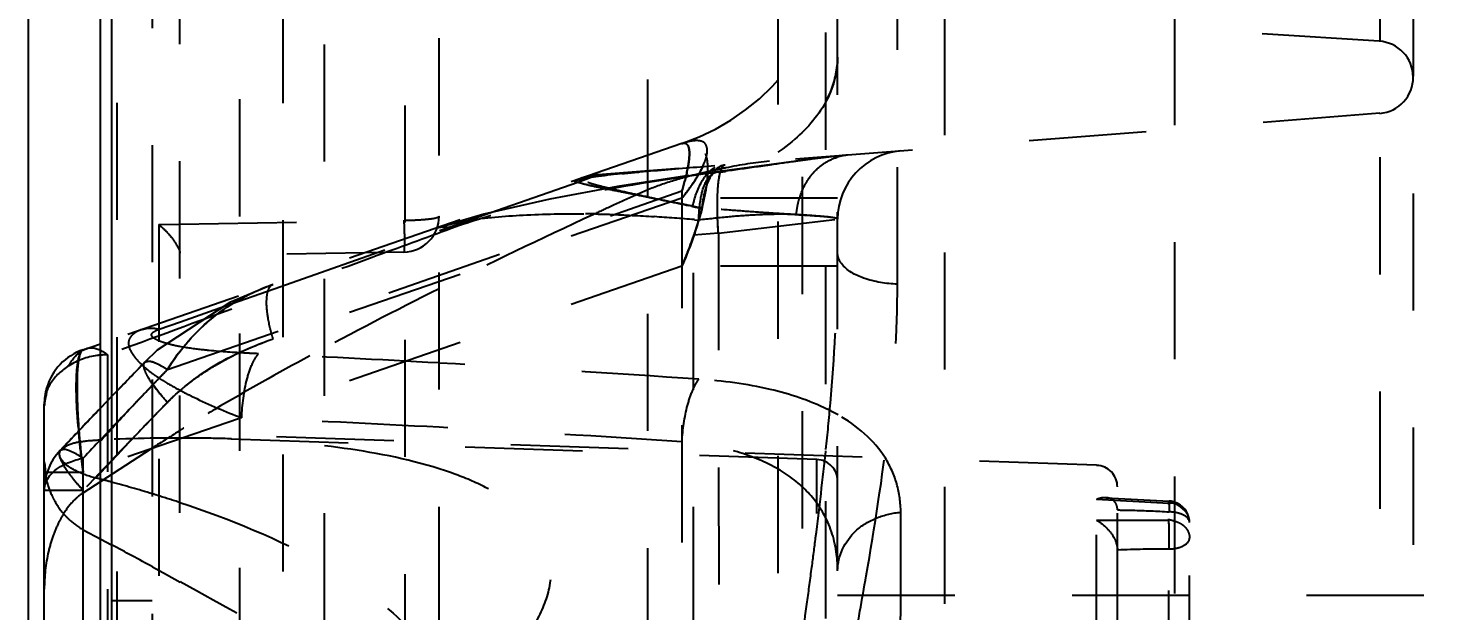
# Model space of a CAD drawing. Header units: millimetres. Extents: x 2141 to 4292, y -4498 to 2648.
# Drawn here: x 3636.41 to 3656.24, y -178.44 to -170.32 of the extents above; entities that cross this region are included whole.
import ezdxf

# ---------------------------------------------------------------- set-up
doc = ezdxf.new("R2010")
doc.units = ezdxf.units.MM
doc.header["$LTSCALE"] = 16.335
doc.header["$PDMODE"] = 3
doc.header["$PDSIZE"] = 0.3125
doc.linetypes.add('HIDDEN', pattern=[0.2, 0.1, -0.1])
doc.layers.get('0').update_dxf_attribs({"linetype": 'CONTINUOUS'})
doc.layers.get('Defpoints').update_dxf_attribs({"linetype": 'CONTINUOUS'})
doc.layers.add('21', color=7, linetype='CONTINUOUS')
doc.styles.get("Standard").update_dxf_attribs({"font": 'txt', "width": 0.8})
doc.dimstyles.get("Standard").update_dxf_attribs({"dimtxt": 0.15625, "dimasz": 0.1875, "dimexe": 0.125, "dimexo": 0.0625, "dimtad": 0, "dimtih": 1, "dimtoh": 1, "dimdsep": 46, "dimtxsty": 'Standard', "dimcen": 0.09, "dimadec": 0, "dimazin": 0, "dimtp": 0.01, "dimtm": 0.01, "dimtfac": 1, "dimtofl": 0, "dimtmove": 0, "dimatfit": 3, "dimfxl": 0, "dimtolj": 1, "dimarcsym": 0})

# ---------------------------------------------------------------- blocks, each defined once
blk = doc.blocks.new('*D31')
at = {"color": 4, "lineweight": -2}
for p, q in [((3636.413, -222.472), (3636.413, -47.587)), ((3644.413, -47.587), (3658.013, -47.587)), ((3706.418, -47.587), (3680.413, -47.587)), ((3714.418, -73.33), (3714.418, -47.587))]:
    blk.add_line(p, q, dxfattribs=at)
at = {"color": 4}
for points in [[(3644.413, -46.254), (3644.413, -48.921), (3636.413, -47.587)], [(3706.418, -46.254), (3706.418, -48.921), (3714.418, -47.587)]]:
    blk.add_solid(points, dxfattribs=at)
at = {"layer": 'Defpoints', "color": 0}
for p in [(3714.418, -47.587), (3714.418, -73.33), (3636.413, -222.472)]:
    blk.add_point(p, dxfattribs=at)
at = {"color": 6, "insert": (3669.213, -47.587), "char_height": 8, "attachment_point": 5}
blk.add_mtext('\\A1;78.01', dxfattribs=at)

msp = doc.modelspace()

# ---------------------------------------------------------------- linework, layer by layer
at = {"layer": '21', "color": 8, "linetype": 'HIDDEN'}
for p, q in [((3641.648, -119.123), (3641.661, -195.088)), ((3642.135, -194.959), (3642.135, -119.623)), ((3638.523, -307.753), (3638.523, -120.925)), ((3640.533, -134.607), (3640.533, -307.753)), ((3639.353, -135.371), (3639.353, -272.822)), ((3646.858, -217.119), (3646.858, -136.775)), ((3647.688, -275.791), (3647.688, -137.764)), ((3645.038, -157.964), (3645.038, -187.446)), ((3637.642, -158.289), (3637.642, -182.589)), ((3638.138, -158.88), (3638.138, -181.999)), ((3639.956, -159.926), (3639.956, -182.189)), ((3647.518, -160.578), (3647.518, -187.889)), ((3655.244, -162.316), (3655.244, -280.044)), ((3655.708, -162.819), (3655.708, -279.542)), ((3652.38, -163.5), (3652.38, -278.86)), ((3649.176, -166.91), (3649.176, -275.45)), ((3648.522, -173.887), (3648.522, -167.493)), ((3655.235, -170.499), (3652.38, -170.32)), ((3655.244, -171.504), (3644.352, -172.361)), ((3645.519, -171.927), (3637.418, -174.717)), ((3647.455, -172.125), (3645.616, -172.372)), ((3647.76, -172.093), (3647.455, -172.125)), ((3647.822, -172.088), (3647.76, -172.093)), ((3645.678, -270.103), (3645.678, -172.257)), ((3645.727, -172.253), (3645.979, -172.233)), ((3646.012, -172.319), (3646.013, -172.319)), ((3646.013, -172.319), (3646.06, -172.321)), ((3647.199, -183.826), (3647.199, -172.137)), ((3643.043, -172.822), (3644.066, -172.462)), ((3644.066, -172.462), (3644.255, -172.395)), ((3645.616, -172.372), (3644.619, -172.525)), ((3638.349, -175.077), (3645.519, -172.587)), ((3645.519, -172.687), (3639.821, -174.649)), ((3643.679, -172.699), (3642.76, -172.91)), ((3644.619, -172.525), (3643.679, -172.699)), ((3645.448, -172.755), (3645.15, -172.695)), ((3645.519, -172.587), (3645.519, -185.71)), ((3647.688, -172.687), (3645.519, -172.687)), ((3642.76, -172.91), (3642.083, -173.109)), ((3642.141, -173.139), (3643.043, -172.822)), ((3644.555, -172.79), (3644.501, -172.815)), ((3638.229, -173.055), (3638.515, -173.05)), ((3638.229, -173.055), (3638.229, -200.844)), ((3638.515, -173.05), (3641.647, -172.995)), ((3642.083, -173.109), (3642.079, -173.111)), ((3645.693, -172.987), (3645.754, -172.992)), ((3646.027, -173.174), (3647.688, -172.981)), ((3639.837, -173.95), (3642.141, -173.139)), ((3646.027, -173.174), (3645.678, -173.201)), ((3646.027, -173.174), (3646.055, -213.964)), ((3641.644, -173.438), (3638.523, -173.493)), ((3645.519, -173.637), (3637.175, -176.51)), ((3647.688, -173.637), (3645.519, -173.637)), ((3639.816, -173.891), (3639.218, -174.14)), ((3639.143, -174.194), (3639.837, -173.95)), ((3639.218, -174.14), (3638.207, -174.809)), ((3638.531, -174.41), (3639.143, -174.194)), ((3638.232, -174.515), (3638.531, -174.41)), ((3637.513, -174.871), (3637.513, -183.566)), ((3638.207, -174.809), (3638.035, -174.974)), ((3637.976, -175.035), (3637.907, -175.106)), ((3638.034, -174.974), (3637.976, -175.035)), ((3638.034, -174.974), (3638.035, -174.974)), ((3638.035, -174.974), (3638.081, -174.958)), ((3638.349, -175.077), (3638.25, -175.181)), ((3637.907, -175.106), (3637.706, -175.313)), ((3638.25, -175.181), (3638.137, -175.298)), ((3637.567, -175.458), (3637.417, -175.614)), ((3637.567, -175.458), (3637.5, -175.528)), ((3637.639, -175.383), (3637.567, -175.458)), ((3637.639, -175.383), (3637.567, -175.458)), ((3637.706, -175.313), (3637.639, -175.383)), ((3636.633, -175.589), (3636.633, -175.56)), ((3637.417, -175.614), (3637.246, -175.794)), ((3637.5, -175.528), (3637.417, -175.614)), ((3637.2, -175.842), (3637.072, -175.977)), ((3637.246, -175.794), (3637.2, -175.842)), ((3637.072, -175.977), (3636.876, -176.183)), ((3637.568, -175.896), (3637.417, -176.055)), ((3651.297, -176.412), (3638.523, -175.966)), ((3647.397, -176.331), (3639.239, -176.046)), ((3636.877, -176.183), (3636.957, -176.13)), ((3637.175, -176.796), (3638.113, -176.188)), ((3637.712, -176.202), (3637.567, -176.357)), ((3636.633, -176.76), (3636.633, -176.354)), ((3637.567, -176.357), (3637.417, -176.518)), ((3647.397, -183.619), (3647.397, -176.331)), ((3651.297, -185.548), (3651.297, -176.412)), ((3636.685, -176.51), (3637.175, -176.51)), ((3637.417, -176.518), (3637.351, -176.589)), ((3636.633, -176.76), (3637.176, -176.761)), ((3651.427, -176.864), (3652.307, -176.911)), ((3651.588, -185.246), (3651.588, -176.714)), ((3648.568, -178.438), (3648.568, -177.067)), ((3652.302, -176.944), (3651.297, -176.888)), ((3652.307, -179.791), (3652.302, -176.944)), ((3651.297, -177.176), (3652.302, -177.176)), ((3652.593, -179.584), (3652.593, -177.212)), ((3637.175, -177.31), (3637.419, -177.44)), ((3637.419, -177.44), (3637.57, -177.52)), ((3638.143, -177.829), (3638.338, -177.936)), ((3638.338, -177.936), (3638.528, -178.04)), ((3647.688, -178.225), (3714.558, -178.225)), ((3638.138, -178.302), (3637.568, -178.302))]:
    msp.add_line(p, q, dxfattribs=at)
at = {"layer": '21', "color": 7, "linetype": 'Continuous'}
for p, q in [((3637.418, -181.856), (3637.418, -158.289)), ((3637.568, -158.249), (3637.568, -182.629)), ((3637.175, -174.8), (3637.418, -174.717)), ((3636.633, -176.354), (3636.633, -175.589)), ((3636.953, -176.101), (3636.853, -176.207)), ((3636.9, -176.191), (3636.853, -176.207)), ((3637.175, -181.957), (3637.175, -176.312)), ((3636.643, -176.51), (3636.685, -176.51)), ((3636.633, -183.802), (3636.633, -176.76))]:
    msp.add_line(p, q, dxfattribs=at)
at = {"layer": '21', "color": 8, "linetype": 'HIDDEN'}
msp.add_lwpolyline([(3644.298, -172.386), (3644.24, -172.394), (3644.094, -172.429), (3644.05, -172.443)], dxfattribs=at)
for centre, radius, start, end in [((3644.472, -168.886), 3.216, 289.0001, 0), ((3655.204, -171.002), 0.504, 274.5, 86.4303), ((3649.191, -186.208), 14.188, 96.7315, 97.5922), ((3648.606, -181.23), 9.176, 95.706, 96.7482), ((3647.877, -172.745), 0.659, 99.8725, 107.1276), ((3648.643, -172.981), 0.955, 94.5, 180), ((3648.373, -178.926), 6.86, 95.1289, 95.6772), ((3647.872, -172.719), 0.633, 94.5156, 99.8554), ((3647.364, -178.934), 6.782, 101.7307, 104.4014), ((3649.183, -187.642), 15.677, 101.2351, 101.7686), ((3641.039, -134.796), 37.86, 277.6205, 277.7361), ((3650.348, -195.033), 23.088, 97.5441, 97.8106), ((3644.4, -173.419), 1.036, 107.037, 111.3168), ((3644.427, -173.313), 0.955, 94.5, 109), ((3646.524, -191.534), 19.278, 95.4829, 96.1227), ((3646.987, -177.523), 5.321, 105.169, 109.3227), ((3647.196, -178.264), 6.091, 104.4377, 105.2407), ((3685.217, -261.068), 97.192, 114.51716, 114.73154), ((3649.548, -151.288), 21.853, 257.6809, 258.3904), ((3644.023, -187.073), 14.169, 88.8137, 89.3869), ((3683.765, -257.916), 93.723, 114.76739, 114.91953), ((3646.926, -166.435), 6.488, 258.8976, 260.014), ((3641.432, -171.707), 4.509, 342.3157, 345.6463), ((3641.635, -172.938), 0.5, 271, 0), ((3635.842, -173.279), 5.813, 1.5675, 2.8006), ((3642.781, -175.151), 2.157, 107.5135, 108.9915), ((3679.114, -248.008), 82.777, 114.88992, 116.53608), ((3642.59, -210.88), 38.02, 85.3184, 86.1656), ((3640.451, -171.4), 5.537, 340.7935, 342.375), ((3640.755, -171.499), 5.218, 341.0074, 343.3689), ((3646.437, -185.733), 12.831, 85.562, 86.9798), ((3647.336, -174.837), 1.9, 83.1208, 84.1217), ((3635.246, -173.307), 6.41, 0.4072, 1.6753), ((3639.298, -170.994), 6.76, 336.9815, 340.761), ((3629.103, -173.452), 18.585, 359.4369, 359.9912), ((3669.541, -228.886), 61.392, 116.51538, 118.40759), ((3640.998, -176.709), 3.111, 143.0583, 148.3623), ((3627.209, -442.215), 267.646, 86.80301, 87.34218), ((3728.348, -262.699), 125.905, 135.83308, 136.09208), ((3662.489, -198.661), 33.748, 135.6675, 135.8926), ((3627.34, -439.778), 265.205, 86.01832, 86.80194), ((3728.309, -261.77), 124.933, 136.19964, 136.57849), ((3639.41, -173.405), 2.143, 233.0977, 235.9181), ((3640.618, -177.799), 3.207, 125.5285, 130.9619), ((3637.437, -175.56), 0.804, 163.6982, 180), ((3643.64, -175.318), 6.551, 180.0368, 181.8134), ((3640.305, -177.443), 2.733, 133.0949, 135.6924), ((3640.411, -177.556), 2.888, 131.0271, 133.0984), ((3645.197, -175.273), 8.108, 181.7797, 184.1778), ((3705.937, -241.348), 94.337, 135.76177, 136.79294), ((3663.585, -200.242), 35.317, 135.6053, 136.0998), ((3646.353, -178.063), 2.709, 60.2991, 63.8475), ((3646.149, -175.209), 9.063, 184.1426, 184.5335), ((3674.982, -211.057), 51.029, 136.3866, 136.9169), ((3662.971, -199.65), 34.464, 136.1009, 136.3429), ((3627.639, -448.279), 272.782, 86.95379, 87.53231), ((3627.635, -448.349), 272.852, 86.2419, 86.95378), ((3648.37, -175.027), 11.291, 184.5659, 185.8195), ((3650.952, -195.988), 23.598, 121.8098, 122.9618), ((3651.982, -197.637), 25.543, 121.6549, 121.8222), ((3653.31, -174.522), 16.257, 185.823, 187.0249), ((3657.095, -173.961), 20.082, 187.1285, 187.2945), ((3647.387, -176.632), 0.301, 0, 88), ((3651.286, -176.714), 0.301, 0, 88), ((3637.78, -176.349), 1.149, 192.3715, 204.9483), ((3632.27, -196.353), 20.407, 75.2925, 75.582), ((3632.402, -195.853), 19.89, 74.9433, 75.2927), ((3632.792, -194.423), 18.407, 73.1172, 74.9615), ((3633.147, -193.235), 17.167, 72.7719, 73.0987), ((3633.407, -192.403), 16.295, 71.6997, 72.7788), ((3652.291, -177.212), 0.301, 359.9997, 86.9126), ((3587.044, -271.88), 107.036, 61.48427, 61.83241), ((3513.602, -160.317), 134.869, 352.32978, 352.53699), ((3591.954, -263.018), 96.905, 58.80934, 61.27446)]:
    msp.add_arc(centre, radius, start, end, dxfattribs=at)
at = {"layer": '21', "color": 7, "linetype": 'Continuous'}
for centre, radius, start, end in [((3637.437, -175.56), 0.804, 109, 163.6982), ((3728.462, -262.808), 126.063, 136.23755, 136.54334), ((3647.878, -174.962), 10.811, 184.8185, 185.1376), ((3727.966, -261.444), 124.46, 136.67965, 136.84224), ((3637.437, -176.76), 0.804, 136.6096, 180), ((3637.734, -176.36), 1.101, 187.8454, 192.2989)]:
    msp.add_arc(centre, radius, start, end, dxfattribs=at)
at = {"layer": '21', "color": 8, "linetype": 'HIDDEN'}
for points, knots in [([(3647.688, -170.719), (3647.688, -170.921), (3647.569, -171.367), (3647.085, -171.926), (3646.372, -172.351), (3645.813, -172.525), (3645.519, -172.587)], [0, 0, 0, 0, 0.197526, 0.43204, 0.706239, 1, 1, 1, 1]), ([(3647.523, -171.344), (3647.55, -171.293), (3647.643, -171.097), (3647.688, -170.878), (3647.688, -170.719)], [0, 0, 0, 0, 0.266282, 1, 1, 1, 1]), ([(3645.519, -172.687), (3645.56, -172.636), (3645.64, -172.531), (3645.749, -172.366), (3645.824, -172.222), (3645.863, -172.106), (3645.878, -172.015), (3645.853, -171.909), (3645.74, -171.878), (3645.633, -171.892), (3645.558, -171.914), (3645.519, -171.927)], [0, 0, 0, 0, 0.163786, 0.329542, 0.493906, 0.569706, 0.635092, 0.727281, 0.805977, 0.897139, 1, 1, 1, 1]), ([(3645.519, -173.637), (3645.616, -173.409), (3645.744, -173.065), (3645.855, -172.611), (3645.888, -172.32), (3645.871, -172.095), (3645.789, -171.939), (3645.65, -171.891), (3645.563, -171.912), (3645.519, -171.927)], [0, 0, 0, 0, 0.366864, 0.540185, 0.688607, 0.798036, 0.871497, 0.931801, 1, 1, 1, 1]), ([(3645.519, -171.927), (3645.533, -171.922), (3645.563, -171.916), (3645.603, -171.945), (3645.62, -171.998), (3645.625, -172.072), (3645.617, -172.17), (3645.587, -172.346), (3645.549, -172.487), (3645.519, -172.587)], [0, 0, 0, 0, 0.060463, 0.112967, 0.181952, 0.280368, 0.41245, 0.577794, 1, 1, 1, 1]), ([(3645.519, -172.587), (3645.549, -172.487), (3645.587, -172.346), (3645.617, -172.17), (3645.625, -172.072), (3645.62, -171.998), (3645.603, -171.945), (3645.563, -171.916), (3645.533, -171.922), (3645.519, -171.927)], [0, 0, 0, 0, 0.422204, 0.587547, 0.719629, 0.818046, 0.887032, 0.939537, 1, 1, 1, 1]), ([(3646.06, -172.321), (3645.402, -172.409), (3644.432, -172.557), (3643.184, -172.832), (3642.594, -173.006), (3642.315, -173.107)], [0, 0, 0, 0, 0.519789, 0.767185, 1, 1, 1, 1]), ([(3644.682, -172.344), (3644.764, -172.336), (3645.112, -172.304), (3645.461, -172.275), (3645.727, -172.253)], [0, 0, 0, 0, 0.236894, 1, 1, 1, 1]), ([(3645.666, -172.813), (3645.692, -172.688), (3645.751, -172.515), (3645.875, -172.334), (3645.947, -172.273), (3645.983, -172.256)], [0, 0, 0, 0, 0.581624, 0.818896, 1, 1, 1, 1]), ([(3645.801, -172.825), (3645.808, -172.749), (3645.834, -172.603), (3645.902, -172.382), (3646.028, -172.229), (3646.12, -172.222)], [0, 0, 0, 0, 0.3223, 0.611185, 1, 1, 1, 1]), ([(3645.901, -172.422), (3645.907, -172.409), (3645.93, -172.364), (3645.959, -172.321), (3645.985, -172.294)], [0, 0, 0, 0, 0.275299, 1, 1, 1, 1]), ([(3645.904, -172.384), (3645.912, -172.375), (3645.942, -172.346), (3645.982, -172.325), (3646.012, -172.32)], [0, 0, 0, 0, 0.281987, 1, 1, 1, 1]), ([(3646.027, -173.174), (3646.018, -173.058), (3646.008, -172.835), (3646.016, -172.541), (3646.043, -172.341), (3646.08, -172.246), (3646.107, -172.223), (3646.118, -172.222)], [0, 0, 0, 0, 0.355938, 0.68416, 0.905393, 0.965445, 1, 1, 1, 1]), ([(3646.024, -172.505), (3646.026, -172.484), (3646.034, -172.412), (3646.046, -172.341), (3646.063, -172.294)], [0, 0, 0, 0, 0.304509, 1, 1, 1, 1]), ([(3646.063, -172.294), (3646.066, -172.283), (3646.077, -172.256), (3646.099, -172.224), (3646.118, -172.222)], [0, 0, 0, 0, 0.365892, 1, 1, 1, 1]), ([(3646.719, -172.229), (3646.672, -172.235), (3646.478, -172.263), (3646.284, -172.291), (3646.136, -172.311)], [0, 0, 0, 0, 0.240288, 1, 1, 1, 1]), ([(3647.21, -172.159), (3647.171, -172.164), (3647.008, -172.187), (3646.844, -172.21), (3646.719, -172.229)], [0, 0, 0, 0, 0.237383, 1, 1, 1, 1]), ([(3647.318, -172.372), (3647.331, -172.355), (3647.386, -172.291), (3647.45, -172.235), (3647.502, -172.2)], [0, 0, 0, 0, 0.255583, 1, 1, 1, 1]), ([(3644.02, -172.443), (3644.007, -172.448), (3644.12, -172.478), (3644.179, -172.495), (3644.383, -172.541), (3644.59, -172.579), (3644.836, -172.629), (3645.191, -172.702), (3645.466, -172.759), (3645.653, -172.798)], [0, 0, 0, 0, 0.02412, 0.100895, 0.212811, 0.34802, 0.497145, 0.656792, 1, 1, 1, 1]), ([(3644.096, -172.428), (3644.11, -172.424), (3644.162, -172.409), (3644.215, -172.399), (3644.255, -172.394)], [0, 0, 0, 0, 0.259441, 1, 1, 1, 1]), ([(3645.801, -172.825), (3645.602, -172.786), (3645.31, -172.729), (3644.933, -172.649), (3644.715, -172.601), (3644.553, -172.563), (3644.443, -172.536), (3644.343, -172.51), (3644.256, -172.486), (3644.186, -172.463), (3644.139, -172.446), (3644.116, -172.432), (3644.105, -172.425), (3644.105, -172.414), (3644.112, -172.411), (3644.116, -172.41)], [0, 0, 0, 0, 0.344906, 0.505693, 0.655347, 0.724713, 0.789411, 0.848347, 0.900091, 0.942672, 0.973476, 0.983614, 0.990017, 0.993894, 1, 1, 1, 1]), ([(3644.264, -172.391), (3644.266, -172.39), (3644.277, -172.388), (3644.289, -172.387), (3644.298, -172.386)], [0, 0, 0, 0, 0.196011, 1, 1, 1, 1]), ([(3644.298, -172.386), (3644.31, -172.384), (3644.367, -172.377), (3644.424, -172.37), (3644.467, -172.366)], [0, 0, 0, 0, 0.22623, 1, 1, 1, 1]), ([(3645.754, -172.992), (3645.755, -172.871), (3645.774, -172.662), (3645.844, -172.451), (3645.904, -172.384)], [0, 0, 0, 0, 0.574774, 1, 1, 1, 1]), ([(3645.8, -172.825), (3645.804, -172.788), (3645.822, -172.65), (3645.857, -172.514), (3645.901, -172.422)], [0, 0, 0, 0, 0.268992, 1, 1, 1, 1]), ([(3647.113, -172.919), (3647.116, -172.883), (3647.134, -172.743), (3647.179, -172.607), (3647.227, -172.513)], [0, 0, 0, 0, 0.254257, 1, 1, 1, 1]), ([(3642.523, -173.002), (3642.781, -172.958), (3643.333, -172.913), (3643.884, -172.902), (3644.174, -172.905)], [0, 0, 0, 0, 0.474591, 1, 1, 1, 1]), ([(3644.316, -172.907), (3644.383, -172.909), (3644.656, -172.916), (3644.928, -172.932), (3645.133, -172.945)], [0, 0, 0, 0, 0.245619, 1, 1, 1, 1]), ([(3645.8, -172.825), (3645.784, -172.889), (3645.706, -173.165), (3645.605, -173.434), (3645.519, -173.637)], [0, 0, 0, 0, 0.231051, 1, 1, 1, 1]), ([(3647.113, -172.919), (3647.022, -172.912), (3646.822, -172.91), (3646.502, -172.922), (3646.14, -172.949), (3645.887, -172.978), (3645.754, -172.992)], [0, 0, 0, 0, 0.202078, 0.438705, 0.706317, 1, 1, 1, 1]), ([(3647.688, -172.981), (3647.688, -172.977), (3647.674, -172.969), (3647.65, -172.964), (3647.607, -172.956), (3647.52, -172.946), (3647.372, -172.934), (3647.151, -172.92), (3646.876, -172.903), (3646.553, -172.882), (3646.189, -172.855), (3645.934, -172.835), (3645.8, -172.825)], [0, 0, 0, 0, 0.006273, 0.02016, 0.042457, 0.073213, 0.159532, 0.277099, 0.423346, 0.594994, 0.788522, 1, 1, 1, 1]), ([(3646.027, -173.174), (3646.025, -173.145), (3646.017, -173.024), (3646.012, -172.904), (3646.012, -172.813)], [0, 0, 0, 0, 0.244909, 1, 1, 1, 1]), ([(3642.315, -173.107), (3641.944, -173.242), (3640.975, -173.599), (3639.374, -174.186), (3638.144, -174.641), (3637.513, -174.871)], [0, 0, 0, 0, 0.23122, 0.605884, 1, 1, 1, 1]), ([(3638.229, -173.055), (3638.263, -173.084), (3638.332, -173.146), (3638.421, -173.25), (3638.483, -173.352), (3638.523, -173.422), (3638.523, -173.454)], [0, 0, 0, 0, 0.271644, 0.548719, 0.808629, 1, 1, 1, 1]), ([(3641.648, -172.995), (3641.67, -172.994), (3641.748, -172.994), (3641.825, -172.991), (3641.881, -172.987)], [0, 0, 0, 0, 0.281339, 1, 1, 1, 1]), ([(3641.881, -172.987), (3641.899, -172.986), (3641.96, -172.981), (3642.021, -172.975), (3642.063, -172.967)], [0, 0, 0, 0, 0.300431, 1, 1, 1, 1]), ([(3642.063, -172.967), (3642.081, -172.964), (3642.103, -172.959), (3642.135, -172.946), (3642.135, -172.938)], [0, 0, 0, 0, 0.706547, 1, 1, 1, 1]), ([(3642.315, -173.107), (3642.295, -173.102), (3642.219, -173.087), (3642.138, -173.092), (3642.084, -173.11)], [0, 0, 0, 0, 0.264741, 1, 1, 1, 1]), ([(3642.132, -173.094), (3642.163, -173.084), (3642.291, -173.047), (3642.423, -173.02), (3642.523, -173.002)], [0, 0, 0, 0, 0.242335, 1, 1, 1, 1]), ([(3647.533, -172.949), (3647.525, -172.948), (3647.491, -172.945), (3647.456, -172.942), (3647.43, -172.94)], [0, 0, 0, 0, 0.227219, 1, 1, 1, 1]), ([(3647.688, -172.981), (3647.688, -172.977), (3647.671, -172.969), (3647.644, -172.963), (3647.594, -172.955), (3647.556, -172.951), (3647.533, -172.949)], [0, 0, 0, 0, 0.08092, 0.271042, 0.577472, 1, 1, 1, 1]), ([(3647.688, -172.981), (3647.688, -172.978), (3647.674, -172.972), (3647.653, -172.965), (3647.612, -172.957), (3647.582, -172.953), (3647.564, -172.951)], [0, 0, 0, 0, 0.080495, 0.271206, 0.577808, 1, 1, 1, 1]), ([(3641.648, -173.438), (3641.649, -173.438), (3641.65, -173.432), (3641.653, -173.418), (3641.654, -173.382), (3641.656, -173.329), (3641.656, -173.286), (3641.655, -173.262)], [0, 0, 0, 0, 0.021071, 0.075406, 0.278809, 0.593552, 1, 1, 1, 1]), ([(3645.519, -173.637), (3645.535, -173.6), (3645.595, -173.455), (3645.651, -173.308), (3645.689, -173.197)], [0, 0, 0, 0, 0.25642, 1, 1, 1, 1]), ([(3647.742, -173.6), (3647.734, -173.588), (3647.705, -173.545), (3647.688, -173.493), (3647.688, -173.456)], [0, 0, 0, 0, 0.279166, 1, 1, 1, 1]), ([(3647.525, -176.192), (3647.548, -175.976), (3647.63, -175.126), (3647.681, -174.272), (3647.687, -173.635)], [0, 0, 0, 0, 0.254083, 1, 1, 1, 1]), ([(3648.522, -173.887), (3648.362, -173.881), (3648.083, -173.838), (3647.816, -173.698), (3647.742, -173.6)], [0, 0, 0, 0, 0.565165, 1, 1, 1, 1]), ([(3638.349, -175.077), (3638.52, -174.798), (3638.949, -174.305), (3639.522, -173.993), (3639.816, -173.891)], [0, 0, 0, 0, 0.512207, 1, 1, 1, 1]), ([(3638.512, -174.839), (3638.678, -174.619), (3639.072, -174.23), (3639.564, -173.978), (3639.816, -173.891)], [0, 0, 0, 0, 0.508461, 1, 1, 1, 1]), ([(3639.821, -174.649), (3639.792, -174.552), (3639.748, -174.375), (3639.726, -174.164), (3639.737, -174.032), (3639.756, -173.951), (3639.791, -173.899), (3639.821, -173.889)], [0, 0, 0, 0, 0.381423, 0.685119, 0.79552, 0.878989, 1, 1, 1, 1]), ([(3648.086, -177.953), (3648.205, -177.268), (3648.418, -175.92), (3648.522, -174.556), (3648.522, -173.887)], [0, 0, 0, 0, 0.510027, 1, 1, 1, 1]), ([(3637.996, -174.518), (3637.944, -174.535), (3637.871, -174.571), (3637.813, -174.651), (3637.798, -174.746), (3637.861, -174.874), (3637.938, -174.958), (3637.985, -175.003)], [0, 0, 0, 0, 0.25866, 0.362034, 0.460118, 0.691963, 1, 1, 1, 1]), ([(3638.345, -174.716), (3638.316, -174.708), (3638.263, -174.691), (3638.2, -174.665), (3638.161, -174.641), (3638.139, -174.622), (3638.126, -174.6), (3638.129, -174.584), (3638.132, -174.577)], [0, 0, 0, 0, 0.328507, 0.612391, 0.733021, 0.836604, 0.920606, 1, 1, 1, 1]), ([(3638.132, -174.577), (3638.14, -174.563), (3638.174, -174.539), (3638.21, -174.523), (3638.232, -174.515)], [0, 0, 0, 0, 0.409784, 1, 1, 1, 1]), ([(3638.349, -175.535), (3638.554, -175.33), (3639.016, -174.971), (3639.551, -174.746), (3639.821, -174.649)], [0, 0, 0, 0, 0.502502, 1, 1, 1, 1]), ([(3638.754, -175.19), (3638.836, -175.131), (3639.171, -174.913), (3639.539, -174.747), (3639.821, -174.649)], [0, 0, 0, 0, 0.251576, 1, 1, 1, 1]), ([(3636.976, -175.024), (3636.989, -174.995), (3637.049, -174.892), (3637.147, -174.809), (3637.229, -174.781)], [0, 0, 0, 0, 0.270222, 1, 1, 1, 1]), ([(3637.513, -174.871), (3637.464, -174.872), (3637.277, -174.885), (3637.093, -174.949), (3636.976, -175.024)], [0, 0, 0, 0, 0.25901, 1, 1, 1, 1]), ([(3637.175, -174.8), (3637.157, -174.806), (3637.125, -174.861), (3637.1, -174.966), (3637.082, -175.128), (3637.075, -175.435), (3637.104, -175.903), (3637.148, -176.297), (3637.175, -176.51)], [0, 0, 0, 0, 0.034278, 0.097182, 0.19101, 0.313426, 0.628311, 1, 1, 1, 1]), ([(3637.175, -176.51), (3637.149, -176.297), (3637.106, -175.901), (3637.086, -175.432), (3637.091, -175.126), (3637.105, -174.964), (3637.127, -174.861), (3637.157, -174.806), (3637.175, -174.8)], [0, 0, 0, 0, 0.372892, 0.689355, 0.811607, 0.904654, 0.966686, 1, 1, 1, 1]), ([(3637.175, -174.8), (3637.157, -174.806), (3637.126, -174.863), (3637.116, -174.915), (3637.11, -174.951)], [0, 0, 0, 0, 0.348382, 1, 1, 1, 1]), ([(3637.229, -174.781), (3637.249, -174.774), (3637.353, -174.762), (3637.449, -174.822), (3637.513, -174.871)], [0, 0, 0, 0, 0.20577, 1, 1, 1, 1]), ([(3638.52, -174.756), (3638.505, -174.754), (3638.446, -174.742), (3638.388, -174.728), (3638.345, -174.716)], [0, 0, 0, 0, 0.261118, 1, 1, 1, 1]), ([(3638.932, -174.812), (3638.897, -174.808), (3638.759, -174.794), (3638.621, -174.775), (3638.52, -174.756)], [0, 0, 0, 0, 0.259964, 1, 1, 1, 1]), ([(3640.334, -174.886), (3639.888, -175.128), (3639.298, -175.457), (3638.72, -175.806), (3638.577, -175.894)], [0, 0, 0, 0, 0.750738, 1, 1, 1, 1]), ([(3639.62, -174.857), (3639.561, -174.854), (3639.332, -174.843), (3639.103, -174.828), (3638.932, -174.812)], [0, 0, 0, 0, 0.254168, 1, 1, 1, 1]), ([(3639.384, -175.75), (3639.391, -175.567), (3639.423, -175.308), (3639.519, -175.011), (3639.584, -174.897), (3639.62, -174.857)], [0, 0, 0, 0, 0.586382, 0.827909, 1, 1, 1, 1]), ([(3636.976, -175.024), (3636.876, -175.087), (3636.707, -175.238), (3636.633, -175.459), (3636.633, -175.56)], [0, 0, 0, 0, 0.538338, 1, 1, 1, 1]), ([(3637.11, -174.951), (3637.106, -174.976), (3637.091, -175.099), (3637.089, -175.223), (3637.089, -175.322)], [0, 0, 0, 0, 0.199211, 1, 1, 1, 1]), ([(3637.985, -175.003), (3637.995, -175.013), (3638.04, -175.054), (3638.087, -175.091), (3638.123, -175.119)], [0, 0, 0, 0, 0.238234, 1, 1, 1, 1]), ([(3638.349, -175.535), (3638.289, -175.469), (3638.188, -175.349), (3638.085, -175.199), (3638.037, -175.098), (3638.018, -175.038), (3638.019, -174.99), (3638.034, -174.974)], [0, 0, 0, 0, 0.399161, 0.708696, 0.81867, 0.899514, 1, 1, 1, 1]), ([(3638.081, -174.958), (3638.119, -174.958), (3638.215, -174.994), (3638.299, -175.044), (3638.349, -175.077)], [0, 0, 0, 0, 0.387152, 1, 1, 1, 1]), ([(3638.081, -174.958), (3638.085, -174.958), (3638.104, -174.959), (3638.122, -174.963), (3638.136, -174.968)], [0, 0, 0, 0, 0.216238, 1, 1, 1, 1]), ([(3638.136, -174.968), (3638.144, -174.97), (3638.18, -174.982), (3638.214, -174.998), (3638.241, -175.012)], [0, 0, 0, 0, 0.215162, 1, 1, 1, 1]), ([(3638.241, -175.012), (3638.25, -175.017), (3638.287, -175.037), (3638.322, -175.059), (3638.349, -175.077)], [0, 0, 0, 0, 0.231789, 1, 1, 1, 1]), ([(3637.43, -176.056), (3637.564, -175.906), (3637.839, -175.61), (3638.116, -175.317), (3638.257, -175.172)], [0, 0, 0, 0, 0.499498, 1, 1, 1, 1]), ([(3638.349, -175.535), (3638.328, -175.511), (3638.251, -175.425), (3638.178, -175.333), (3638.131, -175.263)], [0, 0, 0, 0, 0.271135, 1, 1, 1, 1]), ([(3638.209, -175.18), (3638.232, -175.196), (3638.331, -175.26), (3638.433, -175.318), (3638.512, -175.36)], [0, 0, 0, 0, 0.239715, 1, 1, 1, 1]), ([(3645.519, -176.084), (3645.529, -175.913), (3645.563, -175.666), (3645.658, -175.378), (3645.719, -175.258), (3645.755, -175.213)], [0, 0, 0, 0, 0.563145, 0.810467, 1, 1, 1, 1]), ([(3647.547, -175.632), (3647.294, -175.507), (3646.702, -175.314), (3646.088, -175.233), (3645.755, -175.213)], [0, 0, 0, 0, 0.458122, 1, 1, 1, 1]), ([(3637.106, -175.87), (3637.102, -175.82), (3637.088, -175.639), (3637.079, -175.457), (3637.079, -175.325)], [0, 0, 0, 0, 0.272966, 1, 1, 1, 1]), ([(3638.512, -175.36), (3638.579, -175.396), (3638.864, -175.539), (3639.158, -175.663), (3639.384, -175.75)], [0, 0, 0, 0, 0.238822, 1, 1, 1, 1]), ([(3648.568, -177.067), (3648.566, -176.935), (3648.531, -176.671), (3648.303, -176.15), (3647.954, -175.858), (3647.695, -175.71)], [0, 0, 0, 0, 0.234436, 0.469456, 1, 1, 1, 1]), ([(3636.957, -176.13), (3637.022, -176.102), (3637.183, -176.071), (3637.343, -176.06), (3637.433, -176.056)], [0, 0, 0, 0, 0.439848, 1, 1, 1, 1]), ([(3637.168, -176.453), (3637.163, -176.408), (3637.141, -176.234), (3637.123, -176.06), (3637.111, -175.93)], [0, 0, 0, 0, 0.25508, 1, 1, 1, 1]), ([(3637.168, -176.453), (3637.163, -176.408), (3637.141, -176.234), (3637.123, -176.06), (3637.111, -175.93)], [0, 0, 0, 0, 0.25508, 1, 1, 1, 1]), ([(3639.24, -176.043), (3639.09, -176.038), (3638.487, -176.025), (3637.883, -176.038), (3637.43, -176.056)], [0, 0, 0, 0, 0.248141, 1, 1, 1, 1]), ([(3642.136, -176.461), (3641.677, -176.316), (3640.711, -176.136), (3639.736, -176.06), (3639.24, -176.043)], [0, 0, 0, 0, 0.491961, 1, 1, 1, 1]), ([(3647.52, -177.141), (3647.447, -176.996), (3647.241, -176.716), (3646.785, -176.396), (3646.196, -176.177), (3645.755, -176.104), (3645.519, -176.084)], [0, 0, 0, 0, 0.205697, 0.434441, 0.699036, 1, 1, 1, 1]), ([(3636.853, -176.207), (3636.836, -176.226), (3636.839, -176.281), (3636.864, -176.345), (3636.918, -176.447), (3637.021, -176.588), (3637.12, -176.701), (3637.176, -176.761)], [0, 0, 0, 0, 0.113233, 0.205328, 0.323087, 0.627922, 1, 1, 1, 1]), ([(3636.884, -176.347), (3636.876, -176.337), (3636.851, -176.302), (3636.841, -176.253), (3636.851, -176.224)], [0, 0, 0, 0, 0.297881, 1, 1, 1, 1]), ([(3647.329, -177.834), (3647.347, -177.697), (3647.417, -177.15), (3647.482, -176.602), (3647.525, -176.192)], [0, 0, 0, 0, 0.25192, 1, 1, 1, 1]), ([(3637.357, -176.591), (3637.257, -176.566), (3637.088, -176.509), (3636.931, -176.408), (3636.884, -176.347)], [0, 0, 0, 0, 0.570979, 1, 1, 1, 1]), ([(3642.852, -179.369), (3642.991, -179.239), (3643.25, -178.966), (3643.557, -178.509), (3643.729, -178.011), (3643.665, -177.513), (3643.393, -177.122), (3643.019, -176.838), (3642.594, -176.621), (3642.291, -176.51), (3642.136, -176.461)], [0, 0, 0, 0, 0.142592, 0.28137, 0.410621, 0.528949, 0.64263, 0.758571, 0.877791, 1, 1, 1, 1]), ([(3636.739, -176.833), (3636.75, -176.857), (3636.8, -176.956), (3636.864, -177.047), (3636.92, -177.109)], [0, 0, 0, 0, 0.242821, 1, 1, 1, 1]), ([(3651.427, -176.864), (3651.395, -176.862), (3651.349, -176.869), (3651.307, -176.884), (3651.297, -176.888)], [0, 0, 0, 0, 0.737251, 1, 1, 1, 1]), ([(3638.524, -176.931), (3639.216, -177.16), (3640.245, -177.575), (3641.47, -178.39), (3641.978, -178.963), (3642.136, -179.299)], [0, 0, 0, 0, 0.496287, 0.746775, 1, 1, 1, 1]), ([(3647.688, -177.882), (3647.688, -177.679), (3647.849, -177.35), (3648.228, -177.131), (3648.455, -177.075), (3648.568, -177.067)], [0, 0, 0, 0, 0.470402, 0.737482, 1, 1, 1, 1]), ([(3651.587, -177.035), (3651.587, -177.004), (3651.575, -176.945), (3651.533, -176.902), (3651.51, -176.888)], [0, 0, 0, 0, 0.544761, 1, 1, 1, 1]), ([(3652.593, -177.212), (3652.593, -177.176), (3652.579, -177.121), (3652.541, -177.058), (3652.498, -177.022), (3652.452, -176.985), (3652.391, -176.943), (3652.32, -176.93), (3652.291, -176.951)], [0, 0, 0, 0, 0.242207, 0.365125, 0.487098, 0.618912, 0.756482, 1, 1, 1, 1]), ([(3652.302, -176.944), (3652.302, -176.936), (3652.306, -176.929), (3652.304, -176.911), (3652.307, -176.911)], [0, 0, 0, 0, 0.742356, 1, 1, 1, 1]), ([(3652.307, -176.911), (3652.311, -176.912), (3652.307, -176.932), (3652.311, -176.955), (3652.308, -177.005), (3652.308, -177.041), (3652.307, -177.062)], [0, 0, 0, 0, 0.069992, 0.269784, 0.587234, 1, 1, 1, 1]), ([(3652.451, -177.084), (3652.44, -177.081), (3652.393, -177.068), (3652.344, -177.063), (3652.307, -177.062)], [0, 0, 0, 0, 0.23882, 1, 1, 1, 1]), ([(3636.92, -177.109), (3636.938, -177.128), (3637.014, -177.206), (3637.103, -177.271), (3637.175, -177.31)], [0, 0, 0, 0, 0.242659, 1, 1, 1, 1]), ([(3647.688, -177.882), (3647.688, -177.817), (3647.676, -177.563), (3647.606, -177.31), (3647.52, -177.141)], [0, 0, 0, 0, 0.254685, 1, 1, 1, 1]), ([(3651.297, -177.176), (3651.345, -177.204), (3651.438, -177.28), (3651.513, -177.373), (3651.543, -177.428)], [0, 0, 0, 0, 0.47319, 1, 1, 1, 1]), ([(3652.291, -177.168), (3652.311, -177.167), (3652.349, -177.179), (3652.404, -177.195), (3652.458, -177.215), (3652.518, -177.257), (3652.576, -177.325), (3652.593, -177.395), (3652.593, -177.429)], [0, 0, 0, 0, 0.134765, 0.269171, 0.399519, 0.5279, 0.769781, 1, 1, 1, 1]), ([(3652.31, -177.429), (3652.31, -177.404), (3652.309, -177.32), (3652.307, -177.235), (3652.302, -177.176)], [0, 0, 0, 0, 0.293265, 1, 1, 1, 1]), ([(3652.593, -177.212), (3652.593, -177.199), (3652.573, -177.133), (3652.502, -177.1), (3652.451, -177.084)], [0, 0, 0, 0, 0.19538, 1, 1, 1, 1]), ([(3651.543, -177.428), (3651.558, -177.453), (3651.572, -177.508), (3651.587, -177.563), (3651.587, -177.59)], [0, 0, 0, 0, 0.521837, 1, 1, 1, 1]), ([(3652.307, -177.579), (3652.307, -177.567), (3652.309, -177.517), (3652.309, -177.467), (3652.31, -177.429)], [0, 0, 0, 0, 0.234746, 1, 1, 1, 1]), ([(3652.307, -177.579), (3652.344, -177.578), (3652.414, -177.569), (3652.52, -177.537), (3652.593, -177.473), (3652.593, -177.429)], [0, 0, 0, 0, 0.324747, 0.612153, 1, 1, 1, 1]), ([(3647.85, -179.276), (3647.87, -179.165), (3647.95, -178.724), (3648.029, -178.284), (3648.086, -177.953)], [0, 0, 0, 0, 0.251597, 1, 1, 1, 1]), ([(3647.075, -179.707), (3647.091, -179.591), (3647.154, -179.128), (3647.218, -178.665), (3647.264, -178.318)], [0, 0, 0, 0, 0.251285, 1, 1, 1, 1]), ([(3648.306, -179.578), (3648.347, -179.483), (3648.49, -179.118), (3648.568, -178.725), (3648.568, -178.438)], [0, 0, 0, 0, 0.265848, 1, 1, 1, 1])]:
    msp.add_open_spline(points, degree=3, knots=knots, dxfattribs=at)
for points in [[(3645.623, -171.897), (3645.588, -171.905), (3645.553, -171.915), (3645.519, -171.927)], [(3645.711, -171.885), (3645.681, -171.886), (3645.652, -171.891), (3645.623, -171.897)], [(3647.502, -172.2), (3647.558, -172.164), (3647.619, -172.134), (3647.683, -172.115)], [(3645.755, -172.354), (3645.776, -172.319), (3645.796, -172.283), (3645.813, -172.247)], [(3646.74, -172.173), (3646.535, -172.189), (3646.331, -172.225), (3646.128, -172.265)], [(3645.227, -172.502), (3645.111, -172.542), (3644.997, -172.588), (3644.885, -172.639)], [(3645.519, -172.687), (3645.586, -172.604), (3645.65, -172.519), (3645.708, -172.43)], [(3645.708, -172.43), (3645.724, -172.405), (3645.74, -172.38), (3645.755, -172.354)], [(3647.227, -172.513), (3647.253, -172.464), (3647.284, -172.416), (3647.318, -172.372)], [(3645.676, -172.802), (3645.6, -172.787), (3645.524, -172.771), (3645.448, -172.755)], [(3645.653, -172.798), (3645.701, -172.811), (3645.751, -172.819), (3645.799, -172.828)], [(3637.996, -174.518), (3638.045, -174.501), (3638.098, -174.495), (3638.15, -174.5)], [(3638.15, -174.5), (3638.178, -174.502), (3638.205, -174.507), (3638.232, -174.515)], [(3636.851, -176.224), (3636.856, -176.209), (3636.865, -176.194), (3636.876, -176.183)], [(3637.175, -176.796), (3637.13, -176.825), (3637.088, -176.861), (3637.05, -176.899)], [(3651.51, -176.888), (3651.486, -176.874), (3651.457, -176.865), (3651.429, -176.864)], [(3637.05, -176.899), (3636.994, -176.955), (3636.945, -177.019), (3636.903, -177.086)], [(3651.588, -177.035), (3651.658, -177.036), (3651.729, -177.037), (3651.799, -177.039)], [(3651.799, -177.039), (3651.968, -177.043), (3652.138, -177.05), (3652.307, -177.062)], [(3636.839, -177.201), (3636.807, -177.263), (3636.78, -177.328), (3636.756, -177.393)], [(3636.903, -177.086), (3636.88, -177.123), (3636.858, -177.161), (3636.839, -177.201)], [(3636.756, -177.393), (3636.731, -177.466), (3636.709, -177.539), (3636.692, -177.614)], [(3636.692, -177.614), (3636.652, -177.786), (3636.633, -177.964), (3636.633, -178.141)], [(3651.588, -177.59), (3651.827, -177.579), (3652.067, -177.575), (3652.307, -177.579)]]:
    msp.add_open_spline(points, degree=3, dxfattribs=at)
at = {"layer": '21', "color": 7, "linetype": 'Continuous'}
for points, knots in [([(3637.106, -174.951), (3637.112, -174.915), (3637.124, -174.862), (3637.157, -174.807), (3637.175, -174.8)], [0, 0, 0, 0, 0.647405, 1, 1, 1, 1]), ([(3637.079, -175.325), (3637.079, -175.288), (3637.081, -175.163), (3637.089, -175.037), (3637.106, -174.951)], [0, 0, 0, 0, 0.298602, 1, 1, 1, 1]), ([(3636.676, -175.337), (3636.668, -175.356), (3636.664, -175.398), (3636.652, -175.458), (3636.637, -175.518), (3636.634, -175.559), (3636.633, -175.58)], [0, 0, 0, 0, 0.249321, 0.49945, 0.749585, 1, 1, 1, 1]), ([(3637.106, -175.87), (3637.102, -175.82), (3637.088, -175.639), (3637.079, -175.457), (3637.079, -175.325)], [0, 0, 0, 0, 0.272966, 1, 1, 1, 1]), ([(3637.175, -176.312), (3637.124, -176.279), (3637.037, -176.228), (3636.939, -176.191), (3636.9, -176.191)], [0, 0, 0, 0, 0.60796, 1, 1, 1, 1]), ([(3636.633, -176.76), (3636.633, -176.689), (3636.702, -176.53), (3636.838, -176.438), (3636.917, -176.399)], [0, 0, 0, 0, 0.444923, 1, 1, 1, 1]), ([(3636.917, -176.399), (3636.937, -176.389), (3637.02, -176.352), (3637.108, -176.326), (3637.175, -176.312)], [0, 0, 0, 0, 0.238826, 1, 1, 1, 1])]:
    msp.add_open_spline(points, degree=3, knots=knots, dxfattribs=at)
for points in [[(3636.633, -176.366), (3636.635, -176.397), (3636.642, -176.427), (3636.644, -176.459)], [(3636.644, -176.459), (3636.645, -176.476), (3636.645, -176.493), (3636.649, -176.51)]]:
    msp.add_open_spline(points, degree=3, dxfattribs=at)

# ---------------------------------------------------------------- dimensions: what is measured, and where the dimension line sits
dim = msp.add_linear_dim(base=(3714.417536278, -47.587400992), p1=(3636.412536278, -222.4722973), p2=(3714.417536278, -73.330448609), dimstyle='Standard', override={"dimtxt": 8, "dimasz": 8, "dimexe": 0, "dimexo": 0, "dimgap": 0, "dimtih": 0, "dimtoh": 0, "dimzin": 0, "dimcen": 0, "dimclrd": 4, "dimclre": 4, "dimclrt": 6, "dimadec": 2, "dimtp": 0, "dimtm": 0, "dimtzin": 0})
dim.commit()
dim.dimension.update_dxf_attribs({"geometry": '*D31', "text_midpoint": (3669.212567395, -47.587400992), "dimtype": 160})

doc.saveas('drawing.dxf')
